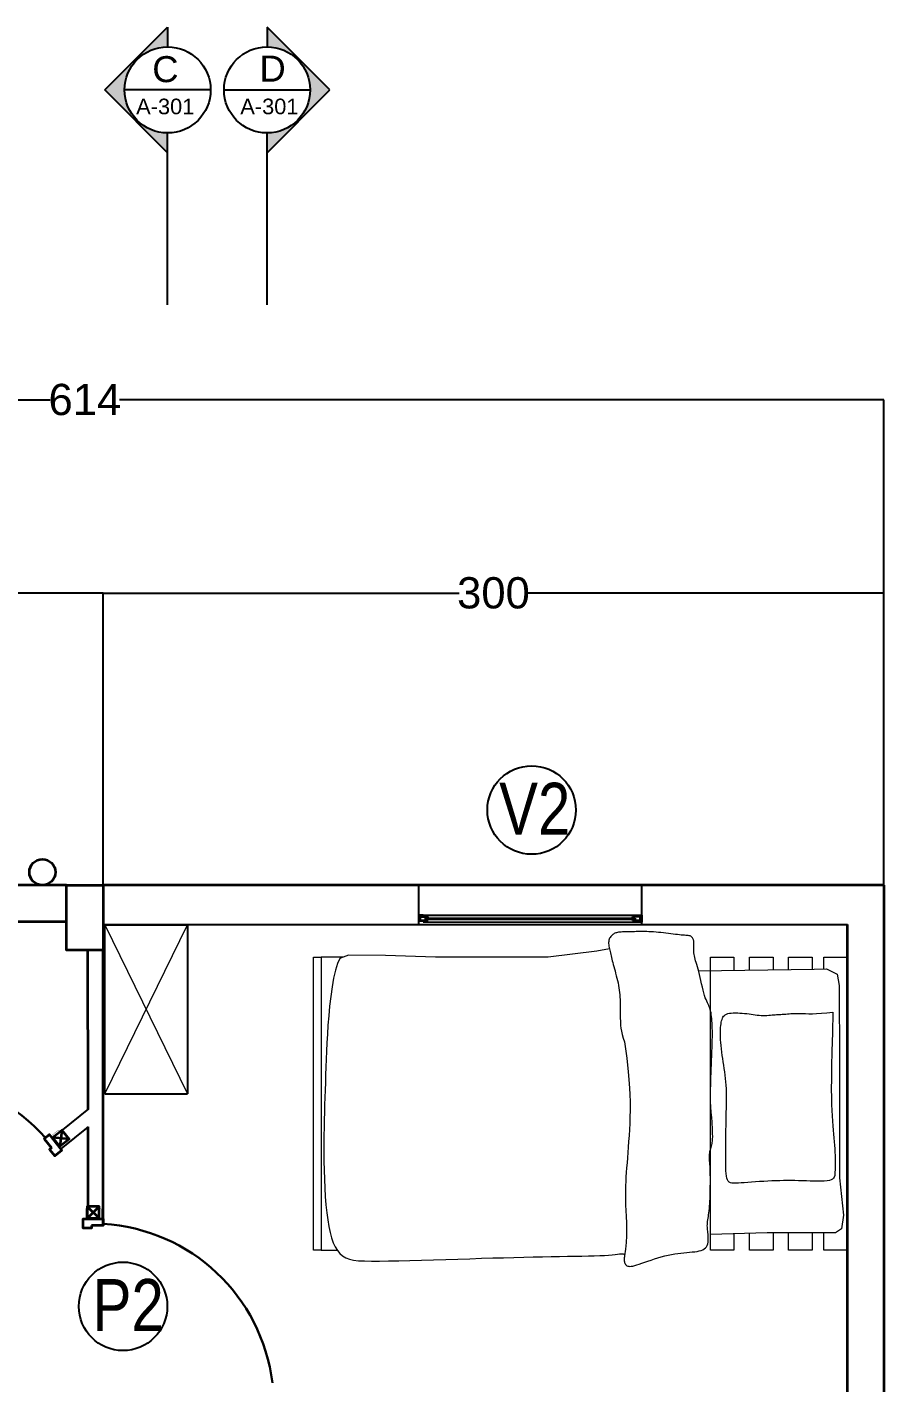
# Model space of a CAD drawing. Header units: millimetres. Extents: x 63 to 29918, y -8634 to 9350.
# Drawn here: x 23547 to 26839, y 4140 to 9350 of the extents above; entities that cross this region are included whole.
import ezdxf

# ---------------------------------------------------------------- set-up
doc = ezdxf.new("R2010")
doc.units = ezdxf.units.MM
for name, color, linetype, lineweight in [('A-DOOR-FULL', 4, 'Continuous', 30), ('A-FLOR-PATT', 8, 'Continuous', 18), ('A-FURN', 253, 'Continuous', 15), ('A-FURN-', 253, 'Continuous', 15), ('A-GLAZ-FULL', 4, 'Continuous', 25), ('A-WALL-FULL', 7, 'Continuous', 35)]:
    doc.layers.add(name, color=color, linetype=linetype, lineweight=lineweight)
for name, color, linetype in [('G-ANNO-LOGO', 3, 'Continuous'), ('IKE120036-t1', 253, 'Continuous'), ('quote', 3, 'Continuous')]:
    doc.layers.add(name, color=color, linetype=linetype)
doc.styles.add('ARIAL', font='arial.ttf')
doc.styles.add('E-ROMANS', font='romans.shx', dxfattribs={"width": 0.8})
doc.styles.get("Standard").update_dxf_attribs({"font": 'arial.ttf'})
doc.dimstyles.new('E-0100_TICK_12', dxfattribs={"dimscale": 0.001, "dimtxt": 120000, "dimasz": 120, "dimexe": 60, "dimexo": 40, "dimgap": 60, "dimtad": 0, "dimrnd": 0.0005, "dimzin": 0, "dimdsep": 46, "dimtxsty": 'E-ROMANS', "dimblk": 'OBLIQUE', "dimcen": 60, "dimclrd": 256, "dimclre": 256, "dimclrt": 3, "dimadec": 0, "dimazin": 0, "dimtfac": 1, "dimtmove": 1, "dimatfit": 3, "dimldrblk": 'OPEN90', "dimfxl": 1, "dimtfillclr": 3, "dimtolj": 1, "dimtzin": 0, "dimlwd": -1, "dimarcsym": 0})

# ---------------------------------------------------------------- blocks, each defined once
blk = doc.blocks.new('族几何图形组合_3698-Ref_ Level')
at = {"layer": 'IKE120036-t1'}
for p, q in [((-400, 140), (-400, -250)), ((-400, 140), (400, 140)), ((400, 140), (400, -250)), ((400, -250), (-400, -250))]:
    blk.add_line(p, q, dxfattribs=at)
blk = doc.blocks.new('A$C08E13F05')
at = {"layer": 'A-FURN', "color": 253}
for p, q in [((-49.82, 50.6), (-49.82, 41.47)), ((71.18, 41.47), (71.18, 48.24))]:
    blk.add_line(p, q, dxfattribs=at)
for points in [[(-44.94, 249.01), (-49.82, 249.01), (-49.82, 258.71), (71.18, 258.71), (71.18, 249.01), (63.93, 249.01)], [(-44.15, 197.3), (-44.82, 245.04), (-44.97, 250.14), (-42.83, 254.49), (-38.11, 255.37), (-6.25, 255.48), (41.34, 255.48), (56.68, 257.09), (62.32, 256.29), (63.93, 253.87), (63.93, 249.01), (63.93, 225.59), (64.68, 202.17)], [(-27.13, 252.76), (-18.63, 252.51), (-10.99, 252.32), (-4.68, 252.18), (0.48, 252.11), (4.69, 252.09), (8.14, 252.11), (11.01, 252.17), (13.49, 252.27), (15.75, 252.4), (17.83, 252.54), (19.75, 252.7), (21.55, 252.86), (23.23, 253.03), (24.83, 253.18), (26.36, 253.32), (27.84, 253.44), (29.3, 253.52), (30.73, 253.58), (32.12, 253.62), (33.44, 253.64), (34.71, 253.64), (35.89, 253.64), (36.99, 253.63), (37.99, 253.61), (38.88, 253.6), (39.67, 253.56), (40.35, 253.47), (40.94, 253.3), (41.43, 253.03), (41.83, 252.62), (42.15, 252.05), (42.39, 251.3), (42.56, 250.34), (42.66, 249.19), (42.71, 247.9), (42.71, 246.48), (42.69, 244.97), (42.64, 243.39), (42.58, 241.79), (42.53, 240.19), (42.48, 238.61), (42.45, 237.05), (42.44, 235.5), (42.43, 233.96), (42.44, 232.4), (42.47, 230.82), (42.51, 229.22), (42.57, 227.57), (42.65, 225.88), (42.74, 224.17), (42.84, 222.46), (42.94, 220.78), (43.06, 219.16), (43.17, 217.61), (43.28, 216.17), (43.38, 214.86), (43.47, 213.71), (43.54, 212.7), (43.55, 211.83), (43.49, 211.09), (43.35, 210.47), (43.08, 209.96), (42.69, 209.54), (42.14, 209.21), (41.42, 208.96), (40.54, 208.77), (39.51, 208.64), (38.33, 208.56), (37.03, 208.52), (35.61, 208.51), (34.09, 208.51), (32.47, 208.52), (30.76, 208.53), (28.99, 208.53), (27.17, 208.54), (25.31, 208.55), (23.44, 208.57), (21.55, 208.59), (19.68, 208.62), (17.83, 208.65), (16.02, 208.7), (14.25, 208.74), (12.53, 208.79), (10.85, 208.83), (9.21, 208.86), (7.61, 208.86), (6.06, 208.84), (4.55, 208.79), (3.08, 208.7), (1.65, 208.59), (0.24, 208.44), (-1.13, 208.27), (-2.5, 208.09), (-3.85, 207.9), (-5.2, 207.69), (-6.56, 207.49), (-7.92, 207.29), (-9.28, 207.1), (-10.64, 206.92), (-11.97, 206.76), (-13.28, 206.61), (-14.54, 206.49), (-15.75, 206.4), (-16.9, 206.33), (-17.97, 206.3), (-18.97, 206.3), (-19.91, 206.33), (-20.77, 206.39), (-21.57, 206.47), (-22.31, 206.57), (-22.98, 206.69), (-23.59, 206.82), (-24.14, 206.97), (-24.64, 207.14), (-25.07, 207.35), (-25.46, 207.61), (-25.79, 207.93), (-26.07, 208.31), (-26.31, 208.79), (-26.49, 209.35), (-26.63, 210.02), (-26.72, 210.78), (-26.78, 211.62), (-26.8, 212.51), (-26.79, 213.44), (-26.75, 214.39), (-26.68, 215.35), (-26.59, 216.3), (-26.49, 217.23), (-26.37, 218.13), (-26.25, 219.01), (-26.13, 219.87), (-26.02, 220.72), (-25.92, 221.55), (-25.84, 222.36), (-25.78, 223.17), (-25.76, 223.97), (-25.76, 224.76), (-25.79, 225.53), (-25.83, 226.27), (-25.89, 226.99), (-25.94, 227.66), (-26, 228.3), (-26.05, 228.89), (-26.09, 229.42), (-26.13, 229.91), (-26.15, 230.38), (-26.18, 230.83), (-26.2, 231.28), (-26.22, 231.74), (-26.25, 232.23), (-26.29, 232.76), (-26.34, 233.33), (-26.39, 233.97), (-26.44, 234.66), (-26.49, 235.4), (-26.54, 236.22), (-26.57, 237.1), (-26.58, 238.05), (-26.57, 239.07), (-26.54, 240.17), (-26.5, 241.38), (-26.47, 242.74), (-26.47, 244.26), (-26.52, 245.99), (-26.63, 247.97), (-26.83, 250.21), (-27.13, 252.76)], [(-44.67, 234.48), (-49.82, 234.48), (-49.82, 244.18), (-44.8, 244.18)], [(63.93, 244.18), (71.18, 244.18), (71.18, 234.48), (63.93, 234.48)], [(-44.45, 218.34), (-49.82, 218.34), (-49.82, 228.04), (-44.58, 228.04)], [(63.93, 228.04), (71.18, 228.04), (71.18, 218.34), (64.16, 218.34)], [(64.37, 211.87), (71.18, 211.87), (71.18, 202.17), (-49.82, 202.17), (-49.82, 211.87), (-44.36, 211.87)], [(-49.82, 50.6), (-49.29, 49.26), (-47.17, 48.26), (-44.42, 47.39), (-41.15, 46.64), (-37.51, 46.01), (-33.62, 45.47), (-29.62, 45.01), (-25.64, 44.64), (-21.78, 44.33), (-18.07, 44.08), (-14.49, 43.87), (-11.02, 43.71), (-7.65, 43.57), (-4.38, 43.46), (-1.18, 43.36), (1.95, 43.26), (5.03, 43.16), (8.08, 43.05), (11.13, 42.95), (14.2, 42.85), (17.31, 42.77), (20.51, 42.7), (23.8, 42.65), (27.21, 42.62), (30.76, 42.63), (34.41, 42.66), (38.12, 42.73), (41.82, 42.85), (45.48, 43.01), (49.04, 43.22), (52.45, 43.49), (55.66, 43.82), (58.64, 44.21), (61.37, 44.67), (63.85, 45.21), (66.08, 45.83), (68.07, 46.54), (69.81, 47.34), (71.29, 48.24), (72.52, 49.25), (73.51, 50.37), (74.27, 51.66), (74.84, 53.15), (75.23, 54.91), (75.48, 56.98), (75.61, 59.41), (75.66, 62.25), (75.64, 65.55), (75.59, 69.34), (75.5, 73.56), (75.39, 78.11), (75.26, 82.92), (75.12, 87.89), (74.96, 92.94), (74.81, 97.99), (74.66, 102.94), (74.51, 107.73), (74.37, 112.35), (74.24, 116.79), (74.12, 121.06), (74.01, 125.16), (73.91, 129.09), (73.83, 132.86), (73.75, 136.47), (73.7, 139.91), (73.65, 143.18), (73.61, 146.26), (73.56, 149.15), (73.52, 151.82), (73.46, 154.27), (73.39, 156.48), (73.3, 158.44), (73.19, 160.14), (73.06, 161.6), (72.94, 162.83), (72.82, 163.85), (72.72, 164.69), (72.65, 165.35), (72.63, 165.86), (72.65, 166.23), (72.73, 166.49), (72.88, 166.65), (73.07, 166.74), (73.31, 166.76), (73.59, 166.74), (73.92, 166.69), (74.27, 166.64), (74.65, 166.6), (75.06, 166.59), (75.48, 166.62), (75.89, 166.68), (76.3, 166.79), (76.68, 166.94), (77.02, 167.13), (77.32, 167.38), (77.55, 167.68), (77.72, 168.03), (77.81, 168.46), (77.84, 168.95), (77.79, 169.52), (77.68, 170.19), (77.5, 170.95), (77.25, 171.81), (76.94, 172.78), (76.57, 173.87), (76.15, 175.07), (75.69, 176.34), (75.22, 177.69), (74.75, 179.08), (74.29, 180.49), (73.86, 181.92), (73.48, 183.35), (73.16, 184.75), (72.89, 186.12), (72.67, 187.46), (72.49, 188.77), (72.33, 190.03), (72.21, 191.26), (72.09, 192.44), (71.99, 193.58), (71.89, 194.66), (71.77, 195.69), (71.64, 196.65), (71.47, 197.54), (71.25, 198.34), (70.98, 199.05), (70.65, 199.67), (70.24, 200.18), (69.74, 200.58), (69.17, 200.88), (68.54, 201.09), (67.88, 201.22), (67.19, 201.3), (66.49, 201.32), (65.79, 201.3), (65.12, 201.26), (64.48, 201.2), (63.88, 201.14), (63.3, 201.08), (62.73, 201.02), (62.18, 200.96), (61.62, 200.93), (61.07, 200.91), (60.5, 200.92), (59.91, 200.96), (59.3, 201.03), (58.65, 201.12), (57.98, 201.22), (57.26, 201.33), (56.51, 201.44), (55.71, 201.56), (54.85, 201.66), (53.94, 201.76), (52.97, 201.84), (51.96, 201.91), (50.89, 201.97), (49.78, 202.02), (48.62, 202.07), (47.42, 202.1), (46.19, 202.13), (44.92, 202.15), (43.63, 202.16), (42.34, 202.17), (41.08, 202.16), (39.85, 202.15), (38.69, 202.13), (37.6, 202.09), (36.61, 202.05), (35.73, 201.99), (34.96, 201.93), (34.27, 201.87), (33.64, 201.82), (33.07, 201.78), (32.53, 201.77), (32.01, 201.77), (31.49, 201.82), (30.96, 201.9), (30.42, 202.01), (29.87, 202.14), (29.32, 202.29), (28.77, 202.44), (28.22, 202.6), (27.68, 202.74), (27.16, 202.86), (26.65, 202.96), (26.14, 203.03), (25.63, 203.08), (25.11, 203.11), (24.56, 203.12), (23.97, 203.12), (23.34, 203.11), (22.64, 203.09), (21.89, 203.06), (21.08, 203.02), (20.25, 202.98), (19.4, 202.94), (18.56, 202.89), (17.74, 202.84), (16.96, 202.78), (16.25, 202.73), (15.61, 202.66), (15.03, 202.6), (14.47, 202.54), (13.93, 202.48), (13.37, 202.43), (12.76, 202.38), (12.1, 202.33), (11.34, 202.29), (10.47, 202.26), (9.49, 202.24), (8.41, 202.23), (7.21, 202.23), (5.92, 202.24), (4.53, 202.26), (3.04, 202.29), (1.45, 202.33), (-0.22, 202.39), (-1.95, 202.46), (-3.73, 202.53), (-5.54, 202.6), (-7.33, 202.68), (-9.11, 202.75), (-10.83, 202.82), (-12.48, 202.88), (-14.03, 202.92), (-15.5, 202.96), (-16.88, 202.98), (-18.17, 202.99), (-19.39, 202.99), (-20.53, 202.97), (-21.6, 202.94), (-22.62, 202.89), (-23.57, 202.83), (-24.46, 202.76), (-25.3, 202.67), (-26.08, 202.56), (-26.82, 202.43), (-27.51, 202.28), (-28.15, 202.11), (-28.75, 201.92), (-29.3, 201.7), (-29.85, 201.47), (-30.39, 201.21), (-30.97, 200.94), (-31.59, 200.66), (-32.29, 200.37), (-33.09, 200.07), (-34.01, 199.77), (-35.07, 199.46), (-36.24, 199.16), (-37.49, 198.86), (-38.79, 198.56), (-40.11, 198.26), (-41.41, 197.97), (-42.66, 197.67), (-43.83, 197.39), (-44.9, 197.1), (-45.87, 196.83), (-46.75, 196.56), (-47.56, 196.32), (-48.31, 196.09), (-49.01, 195.89), (-49.67, 195.72), (-50.31, 195.58), (-50.93, 195.48), (-51.54, 195.4), (-52.12, 195.36), (-52.68, 195.34), (-53.2, 195.33), (-53.68, 195.34), (-54.13, 195.35), (-54.52, 195.37), (-54.86, 195.39), (-55.15, 195.4), (-55.41, 195.4), (-55.64, 195.4), (-55.86, 195.39), (-56.07, 195.37), (-56.29, 195.34), (-56.52, 195.29), (-56.77, 195.23), (-57.03, 195.15), (-57.3, 195.05), (-57.57, 194.92), (-57.82, 194.77), (-58.06, 194.58), (-58.27, 194.35), (-58.44, 194.09), (-58.57, 193.78), (-58.66, 193.43), (-58.73, 193.03), (-58.77, 192.57), (-58.81, 192.06), (-58.84, 191.49), (-58.88, 190.86), (-58.94, 190.17), (-59.02, 189.41), (-59.11, 188.59), (-59.22, 187.71), (-59.35, 186.79), (-59.47, 185.84), (-59.6, 184.85), (-59.73, 183.84), (-59.85, 182.81), (-59.96, 181.78), (-60.05, 180.75), (-60.14, 179.73), (-60.21, 178.72), (-60.27, 177.75), (-60.32, 176.8), (-60.35, 175.9), (-60.38, 175.05), (-60.39, 174.26), (-60.39, 173.52), (-60.38, 172.82), (-60.37, 172.15), (-60.35, 171.5), (-60.33, 170.87), (-60.31, 170.25), (-60.29, 169.62), (-60.28, 168.98), (-60.27, 168.33), (-60.25, 167.68), (-60.24, 167.05), (-60.22, 166.43), (-60.2, 165.84), (-60.17, 165.28), (-60.12, 164.76), (-60.07, 164.29), (-60, 163.86), (-59.92, 163.46), (-59.81, 163.1), (-59.68, 162.76), (-59.53, 162.45), (-59.34, 162.15), (-59.13, 161.86), (-58.89, 161.57), (-58.61, 161.3), (-58.3, 161.04), (-57.96, 160.81), (-57.59, 160.6), (-57.2, 160.43), (-56.78, 160.3), (-56.34, 160.21), (-55.88, 160.17), (-55.39, 160.18), (-54.89, 160.22), (-54.37, 160.3), (-53.83, 160.4), (-53.28, 160.52), (-52.72, 160.65), (-52.14, 160.79), (-51.56, 160.93), (-50.97, 161.07), (-50.35, 161.21), (-49.71, 161.37), (-49.04, 161.53), (-48.33, 161.7), (-47.58, 161.9), (-46.78, 162.11), (-45.93, 162.34), (-45.04, 162.58), (-44.11, 162.84), (-43.15, 162.97), (-42.17, 163.35), (-41.17, 163.59), (-40.16, 163.83), (-39.15, 164.04), (-38.15, 164.22), (-37.16, 164.38), (-36.18, 164.52), (-35.21, 164.64), (-34.25, 164.73), (-33.31, 164.81), (-32.38, 164.87), (-31.48, 164.92), (-30.59, 164.95), (-29.72, 164.97), (-28.86, 164.99), (-28, 165), (-27.14, 165), (-26.27, 165), (-25.39, 165), (-24.49, 165), (-23.56, 165.01), (-22.59, 165.04), (-21.55, 165.12), (-20.44, 165.25), (-19.22, 165.47), (-17.89, 165.79), (-16.43, 166.22), (-14.8, 166.79)], [(-14.8, 166.79), (-8.17, 167.63), (-2.48, 168.24), (2.39, 168.66), (6.57, 168.92), (10.17, 169.04), (13.33, 169.06), (16.18, 168.99), (18.83, 168.88), (21.39, 168.75), (23.87, 168.6), (26.29, 168.44), (28.62, 168.27), (30.88, 168.1), (33.05, 167.93), (35.13, 167.77), (37.12, 167.61), (39.03, 167.46), (40.88, 167.34), (42.7, 167.23), (44.52, 167.15), (46.38, 167.1), (48.3, 167.08), (50.33, 167.1), (52.5, 167.16), (54.81, 167.27), (57.27, 167.38), (59.84, 167.49), (62.5, 167.55), (65.22, 167.54), (67.96, 167.42), (70.72, 167.16), (73.45, 166.75)], [(-53.28, 160.52), (-52.24, 155.36), (-49.82, 135.17), (-49.82, 113.78), (-49.82, 88.74), (-50.44, 68.1), (-50.62, 52.82), (-49.82, 50.6)]]:
    blk.add_lwpolyline(points, dxfattribs=at)
blk.add_lwpolyline([(-49.82, 41.47), (71.18, 41.47), (71.18, 38.29), (-49.82, 38.29)], close=True, dxfattribs=at)
blk = doc.blocks.new('IKEA-Grankulla_Futon_Single_Bed-top')
at = {"layer": 'A-FURN', "color": 253}
blk.add_blockref('A$C08E13F05', (1.01, -151.17), dxfattribs=at)
blk = doc.blocks.new('_Oblique')
at = {"color": 0, "linetype": 'ByBlock', "lineweight": -2}
blk.add_line((-0.5, -0.5), (0.5, 0.5), dxfattribs=at)
blk = doc.blocks.new('*D40')
at = {"layer": 'quote', "lineweight": -2, "transparency": 16777216}
for p, q in [((23839.2, 6053.5), (23839.2, 7175.6)), ((26839.2, 6053.5), (26839.2, 7175.6))]:
    blk.add_line(p, q, dxfattribs=at)
at = {"layer": 'quote', "transparency": 16777216}
for p, q in [((23839.2, 7175.6), (25206.8, 7175.6)), ((26839.2, 7175.6), (25471.6, 7175.6))]:
    blk.add_line(p, q, dxfattribs=at)
at = {"layer": 'quote', "transparency": 16777216, "xscale": 0.12, "yscale": 0.12, "zscale": 0.12, "rotation": 180}
blk.add_blockref('_Oblique', (23839.2, 7175.6), dxfattribs=at)
at = {"layer": 'quote', "transparency": 16777216, "xscale": 0.12, "yscale": 0.12, "zscale": 0.12}
blk.add_blockref('_Oblique', (26839.2, 7175.6), dxfattribs=at)
at = {"layer": 'quote', "color": 3, "transparency": 16777216, "insert": (25339.2, 7175.6), "char_height": 120, "attachment_point": 5, "style": 'ARIAL'}
blk.add_mtext('\\A1;300', dxfattribs=at)
blk = doc.blocks.new('_Open90')
at = {"color": 0, "linetype": 'ByBlock', "lineweight": -2}
for p, q in [((0, 0), (-1, 0)), ((-0.5, 0.5), (0, 0)), ((0, 0), (-0.5, -0.5))]:
    blk.add_line(p, q, dxfattribs=at)
blk = doc.blocks.new('*D41')
at = {"layer": 'quote', "lineweight": -2, "transparency": 16777216}
for p, q in [((20699.2, 6053.5), (20699.2, 7175.6)), ((23839.2, 6053.5), (23839.2, 7175.6))]:
    blk.add_line(p, q, dxfattribs=at)
at = {"layer": 'quote', "transparency": 16777216}
for p, q in [((20699.2, 7175.6), (22136.9, 7175.6)), ((23839.2, 7175.6), (22401.5, 7175.6))]:
    blk.add_line(p, q, dxfattribs=at)
at = {"layer": 'quote', "transparency": 16777216, "xscale": 0.12, "yscale": 0.12, "zscale": 0.12, "rotation": 180}
blk.add_blockref('_Oblique', (20699.2, 7175.6), dxfattribs=at)
at = {"layer": 'quote', "transparency": 16777216, "xscale": 0.12, "yscale": 0.12, "zscale": 0.12}
blk.add_blockref('_Oblique', (23839.2, 7175.6), dxfattribs=at)
at = {"layer": 'quote', "color": 3, "transparency": 16777216, "insert": (22269.2, 7175.6), "char_height": 120, "attachment_point": 5, "style": 'ARIAL'}
blk.add_mtext('\\A1;314', dxfattribs=at)
blk = doc.blocks.new('*D42')
at = {"layer": 'quote', "lineweight": -2, "transparency": 16777216}
for p, q in [((20699.2, 6822.4), (20699.2, 7918.6)), ((26839.2, 6053.5), (26839.2, 7918.6))]:
    blk.add_line(p, q, dxfattribs=at)
at = {"layer": 'quote', "transparency": 16777216}
for p, q in [((20699.2, 7918.5), (23636.5, 7918.5)), ((26839.2, 7918.5), (23901.9, 7918.5))]:
    blk.add_line(p, q, dxfattribs=at)
at = {"layer": 'quote', "transparency": 16777216, "xscale": 0.12, "yscale": 0.12, "zscale": 0.12, "rotation": 180}
blk.add_blockref('_Oblique', (20699.2, 7918.5), dxfattribs=at)
at = {"layer": 'quote', "transparency": 16777216, "xscale": 0.12, "yscale": 0.12, "zscale": 0.12}
blk.add_blockref('_Oblique', (26839.2, 7918.5), dxfattribs=at)
at = {"layer": 'quote', "color": 3, "transparency": 16777216, "insert": (23769.2, 7918.5), "char_height": 120, "attachment_point": 5, "style": 'ARIAL'}
blk.add_mtext('\\A1;614', dxfattribs=at)

msp = doc.modelspace()

# ---------------------------------------------------------------- hatches: boundary and pattern name
at = {"layer": 'A-FLOR-PATT'}
for points in [[(25052.543, 5937.894), (25052.543, 5911.644), (25069.21, 5911.644), (25069.21, 5914.144), (25055.043, 5914.144), (25055.043, 5935.394), (25069.21, 5935.394), (25069.21, 5937.894)], [(25069.21, 5935.394), (25069.21, 5937.894), (25052.543, 5937.894), (25052.543, 5911.644), (25069.21, 5911.644), (25069.21, 5914.144), (25055.043, 5914.144), (25055.043, 5935.394)], [(25909.1, 5937.356), (25909.1, 5911.106), (25892.433, 5911.106), (25892.433, 5913.606), (25906.6, 5913.606), (25906.6, 5934.856), (25892.433, 5934.856), (25892.433, 5937.356)], [(25900.508, 5934.856), (25900.508, 5937.356), (25909.153, 5937.356), (25909.153, 5911.106), (25900.508, 5911.106), (25900.508, 5913.606), (25906.653, 5913.606), (25906.653, 5934.856)]]:
    msp.add_hatch(color=256, dxfattribs=at).paths.add_polyline_path(points)
at = {"layer": 'G-ANNO-LOGO'}
h = msp.add_hatch(dxfattribs=at)
h.set_pattern_fill('ANGLE', color=256, scale=0.275)
h.set_pattern_definition([(360, (22938.612, 6971.4897), (7e-10, 1.920875), [1.397, -0.523875]), (90, (22938.612, 6971.4897), (-1.920875, 7e-10), [1.397, -0.523875])])
h.paths.add_polyline_path([(24087.145, 8867.465), (24087.145, 8943.5, -0.41421356), (23921.815, 9108.83, -0.41421356), (24087.145, 9274.16), (24087.145, 9350.194), (23845.78, 9108.83)])
h = msp.add_hatch(dxfattribs=at)
h.set_pattern_fill('ANGLE', color=256, scale=0.275)
h.set_pattern_definition([(360, (23803.3805, 6488.761), (7e-10, 1.920875), [1.397, -0.523875]), (90, (23803.3805, 6488.761), (-1.920875, 7e-10), [1.397, -0.523875])])
h.paths.add_polyline_path([(24469.185, 8867.465), (24469.185, 8943.5, 0.41421356), (24634.514, 9108.83, 0.41421356), (24469.185, 9274.16), (24469.185, 9350.194), (24710.549, 9108.83)])

# ---------------------------------------------------------------- linework, layer by layer
for p, q in [((25052.129, 5901.521), (25052.129, 6053.5)), ((25909.877, 5901.477), (25909.877, 6053.5)), ((23839.206, 5901.477), (26699.206, 5901.477)), ((23783.534, 5193.981), (23643.993, 5080.63)), ((23781.711, 5124.538), (23676.812, 5039.294))]:
    msp.add_line(p, q)
at = {"layer": 'A-DOOR-FULL'}
for centre, start, end in [((23099.455, 4618.146), 41.838868, 121.516249), ((23798.537, 4056.386), 6.932779, 86.610161)]:
    msp.add_arc(centre, 696.26, start, end, dxfattribs=at)
at = {"layer": 'A-FURN-'}
for p, q in [((23846.588, 5900.778), (24163.515, 5250.671)), ((23846.588, 5250.671), (24163.515, 5900.214))]:
    msp.add_line(p, q, dxfattribs=at)
at = {"layer": 'A-GLAZ-FULL'}
for p, q in [((25069.21, 5937.894), (25052.543, 5937.894)), ((25055.043, 5914.144), (25055.043, 5935.394)), ((25069.21, 5914.144), (25055.043, 5914.144)), ((25059.21, 5918.102), (25059.21, 5931.436)), ((25059.21, 5931.436), (25088.376, 5931.436)), ((25059.21, 5918.102), (25088.376, 5918.102)), ((25069.21, 5937.894), (25909.153, 5937.356)), ((25069.21, 5935.394), (25069.21, 5937.894)), ((25069.21, 5911.644), (25069.21, 5914.144)), ((25069.21, 5911.644), (25909.153, 5911.1)), ((25078.376, 5927.269), (25883.267, 5926.731)), ((25078.376, 5922.269), (25078.376, 5927.269)), ((25078.376, 5922.269), (25883.267, 5921.731)), ((25088.376, 5927.269), (25088.376, 5931.436)), ((25088.376, 5918.102), (25088.376, 5922.269)), ((25902.433, 5930.897), (25873.267, 5930.897)), ((25873.267, 5926.731), (25873.267, 5930.897)), ((25873.267, 5917.564), (25873.267, 5921.731)), ((25902.433, 5917.564), (25873.267, 5917.564)), ((25883.267, 5926.731), (25883.267, 5921.731)), ((25892.417, 5911.107), (25892.417, 5913.607)), ((25892.417, 5913.606), (25906.653, 5913.606)), ((25892.425, 5934.844), (25892.425, 5937.344)), ((25892.425, 5934.834), (25906.597, 5934.834)), ((25902.433, 5917.564), (25902.433, 5930.897)), ((25906.597, 5934.851), (25906.653, 5913.606)), ((25909.153, 5937.356), (25909.153, 5911.106))]:
    msp.add_line(p, q, dxfattribs=at)
at = {"layer": 'A-WALL-FULL'}
for p, q in [((23699.206, 6053.5), (23299.206, 6053.5)), ((26839.206, 6053.5), (23839.206, 6053.5)), ((26839.206, 6053.5), (26839.206, 5803.5)), ((23299.206, 5913.5), (23699.206, 5913.5)), ((26699.206, 5403.5), (26699.206, 5901.477)), ((23781.573, 5192.387), (23780.328, 5803.5)), ((23839.256, 4745.428), (23839.328, 5803.5)), ((26839.206, 5803.5), (26839.206, 5403.5)), ((26699.206, 5003.5), (26699.206, 5403.5)), ((26839.206, 5403.5), (26839.206, 5003.5)), ((23680.632, 5111.557), (23672.72, 5049.154)), ((23782.432, 4818.33), (23781.711, 5124.539)), ((23708.614, 5076.314), (23645.39, 5083.575)), ((26699.206, 4603.5), (26699.206, 5003.5)), ((26839.206, 5003.5), (26839.206, 4603.5)), ((23778.57, 4818.353), (23823.57, 4773.353)), ((23823.57, 4818.353), (23779.618, 4773.353)), ((26699.206, 4203.5), (26699.206, 4603.5)), ((26839.206, 4603.5), (26839.206, 4203.5)), ((26699.206, 4003.5), (26699.206, 4203.5)), ((26839.206, 4203.5), (26839.206, 4003.5))]:
    msp.add_line(p, q, dxfattribs=at)
for points in [[(23699.206, 6053.5), (23839.206, 6053.5), (23839.206, 5803.5), (23699.206, 5803.5)], [(23645.39, 5083.575), (23680.632, 5111.557), (23708.614, 5076.314), (23673.372, 5048.333)], [(23823.57, 4773.353), (23823.57, 4818.353), (23778.57, 4818.353), (23778.57, 4773.353)]]:
    msp.add_lwpolyline(points, close=True, dxfattribs=at)
at = {"layer": 'A-WALL-FULL', "const_width": 1}
for points in [[(23702.121, 5070.056), (23705.852, 5065.357), (23676.092, 5041.728), (23672.361, 5046.427), (23672.7, 5049.179), (23652.145, 5075.067), (23645.271, 5083.725), (23642.514, 5084.019), (23638.783, 5088.718), (23668.543, 5112.347), (23672.274, 5107.648)], [(23777.706, 4809.377), (23771.706, 4809.377), (23771.706, 4771.377), (23777.706, 4771.377), (23779.651, 4773.353), (23812.706, 4773.353), (23823.762, 4773.353), (23825.706, 4771.377), (23831.706, 4771.377), (23831.706, 4809.377), (23825.706, 4809.377)]]:
    msp.add_lwpolyline(points, dxfattribs=at)
at = {"layer": 'A-WALL-FULL'}
for points in [[(23661.047, 5059.151), (23661.047, 5059.151), (23633.065, 5094.393), (23613.486, 5078.848), (23641.468, 5043.605)], [(23641.468, 5043.605), (23633.636, 5037.387), (23653.534, 5012.326), (23680.945, 5034.09), (23661.047, 5059.151)], [(23794.706, 4745.428), (23794.706, 4735.428), (23762.706, 4735.428), (23762.706, 4770.428), (23794.706, 4770.428)], [(23794.706, 4770.428), (23794.706, 4770.428), (23839.706, 4770.428), (23839.706, 4745.428), (23794.706, 4745.428)]]:
    msp.add_lwpolyline(points, dxfattribs=at)
msp.add_circle((23606.021, 6103.033), 50, dxfattribs=at)
at = {"layer": 'G-ANNO-LOGO'}
for p, q in [((23845.78, 9108.83), (24087.145, 9350.194)), ((24087.145, 9350.194), (24087.145, 9273.995)), ((24710.549, 9108.83), (24469.185, 9350.194)), ((24469.185, 9350.194), (24469.185, 9273.995)), ((24087.145, 8867.465), (23845.78, 9108.83)), ((24252.145, 9108.83), (23921.98, 9108.83)), ((24304.185, 9108.83), (24634.349, 9108.83)), ((24469.185, 8867.465), (24710.549, 9108.83)), ((24087.145, 8283.5), (24087.145, 8943.5)), ((24469.185, 8283.5), (24469.185, 8943.5))]:
    msp.add_line(p, q, dxfattribs=at)
for centre in [(24087.145, 9108.83), (24469.185, 9108.83)]:
    msp.add_circle(centre, 165.33, dxfattribs=at)
at = {"layer": 'quote'}
for centre in [(25485.728, 6341.703), (23915.908, 4434.546)]:
    msp.add_circle(centre, 170, dxfattribs=at)

# ---------------------------------------------------------------- block references
at = {"xscale": 9.308867148786932, "yscale": 9.308867148786932, "zscale": 9.308867148786932, "rotation": 270}
msp.add_blockref('IKEA-Grankulla_Futon_Single_Bed-top', (25697.871, 5322.049), dxfattribs=at)
at = {"layer": 'A-FURN-', "xscale": 0.8126335836075427, "yscale": 0.8126335836075427, "zscale": 0.8126335836075427, "rotation": 90}
msp.add_blockref('族几何图形组合_3698-Ref_ Level', (23960.357, 5575.724), dxfattribs=at)

# ---------------------------------------------------------------- texts
at = {"layer": 'G-ANNO-LOGO', "rotation": 360}
for s, width, insert, char_height, attachment_point in [('C', 316.74052, (24129.136, 9137.254), 100, 9), ('D', 316.74052, (24440.181, 9140.651), 100, 7), ('A-301', 732.55265, (24189.904, 9014.508), 60, 9), ('A-301', 732.55265, (24366.426, 9014.508), 60, 7)]:
    msp.add_mtext_dynamic_manual_height_columns(s, width=width, gutter_width=12.5, heights=[0], dxfattribs=dict(at, insert=insert, char_height=char_height, attachment_point=attachment_point))
at = {"layer": 'quote', "char_height": 200, "attachment_point": 1, "style": 'E-ROMANS'}
for s, width, insert in [('{\\fArial|b0|i0|c0|p34;V2}', 0.2174, (25361.033, 6446.463)), ('{\\fArial|b0|i0|c0|p34;P2}', 0.20597, (23799.017, 4539.404))]:
    msp.add_mtext_dynamic_manual_height_columns(s, width=width, gutter_width=9, heights=[0], dxfattribs=dict(at, insert=insert))

# ---------------------------------------------------------------- dimensions: what is measured, and where the dimension line sits
at = {"layer": 'quote'}
for base, p1, p2, text, picture, middle in [((26839.206, 7918.5), (20699.206, 6822.322), (26839.206, 6053.5), '614', '*D42', (23769.206, 7918.5)), ((20699.206, 7175.584), (23839.206, 6053.5), (20699.206, 6053.5), '314', '*D41', (22269.206, 7175.584)), ((26839.206, 7175.584), (23839.206, 6053.5), (26839.206, 6053.5), '300', '*D40', (25339.206, 7175.584))]:
    dim = msp.add_linear_dim(base=base, p1=p1, p2=p2, text=text, dimstyle='E-0100_TICK_12', override={"dimtxsty": 'ARIAL'}, dxfattribs=at)
    dim.commit()
    dim.dimension.update_dxf_attribs({"geometry": picture, "text_midpoint": middle})

doc.saveas('drawing.dxf')
